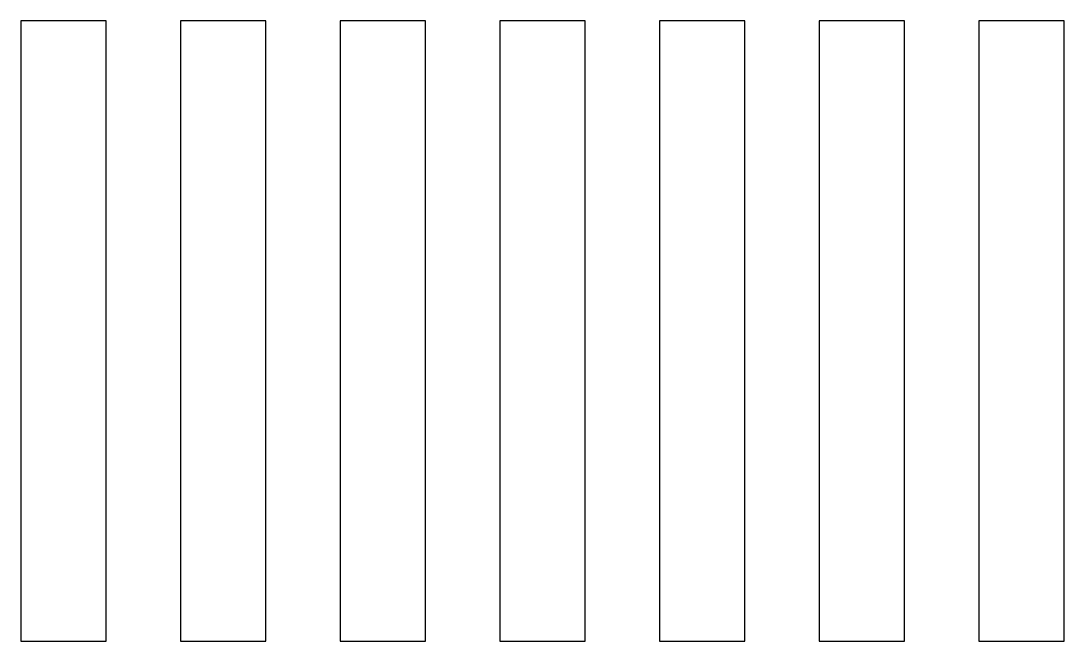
# Model space of a CAD drawing. Header units: millimetres. Extents: x 330 to 363.7, y -252.2 to -232.2.
import ezdxf

# ---------------------------------------------------------------- set-up
doc = ezdxf.new("R2010")
doc.units = ezdxf.units.MM

msp = doc.modelspace()

# ---------------------------------------------------------------- linework, layer by layer
for points in [[(330.03, -252.241), (332.78, -252.241), (332.78, -232.241), (330.03, -232.241)], [(335.18, -252.241), (337.93, -252.241), (337.93, -232.241), (335.18, -232.241)], [(340.33, -252.241), (343.08, -252.241), (343.08, -232.241), (340.33, -232.241)], [(345.48, -252.241), (348.23, -252.241), (348.23, -232.241), (345.48, -232.241)], [(350.63, -252.241), (353.38, -252.241), (353.38, -232.241), (350.63, -232.241)], [(355.78, -252.241), (358.53, -252.241), (358.53, -232.241), (355.78, -232.241)], [(360.93, -252.241), (363.68, -252.241), (363.68, -232.241), (360.93, -232.241)]]:
    msp.add_lwpolyline(points, close=True)

doc.saveas('drawing.dxf')
